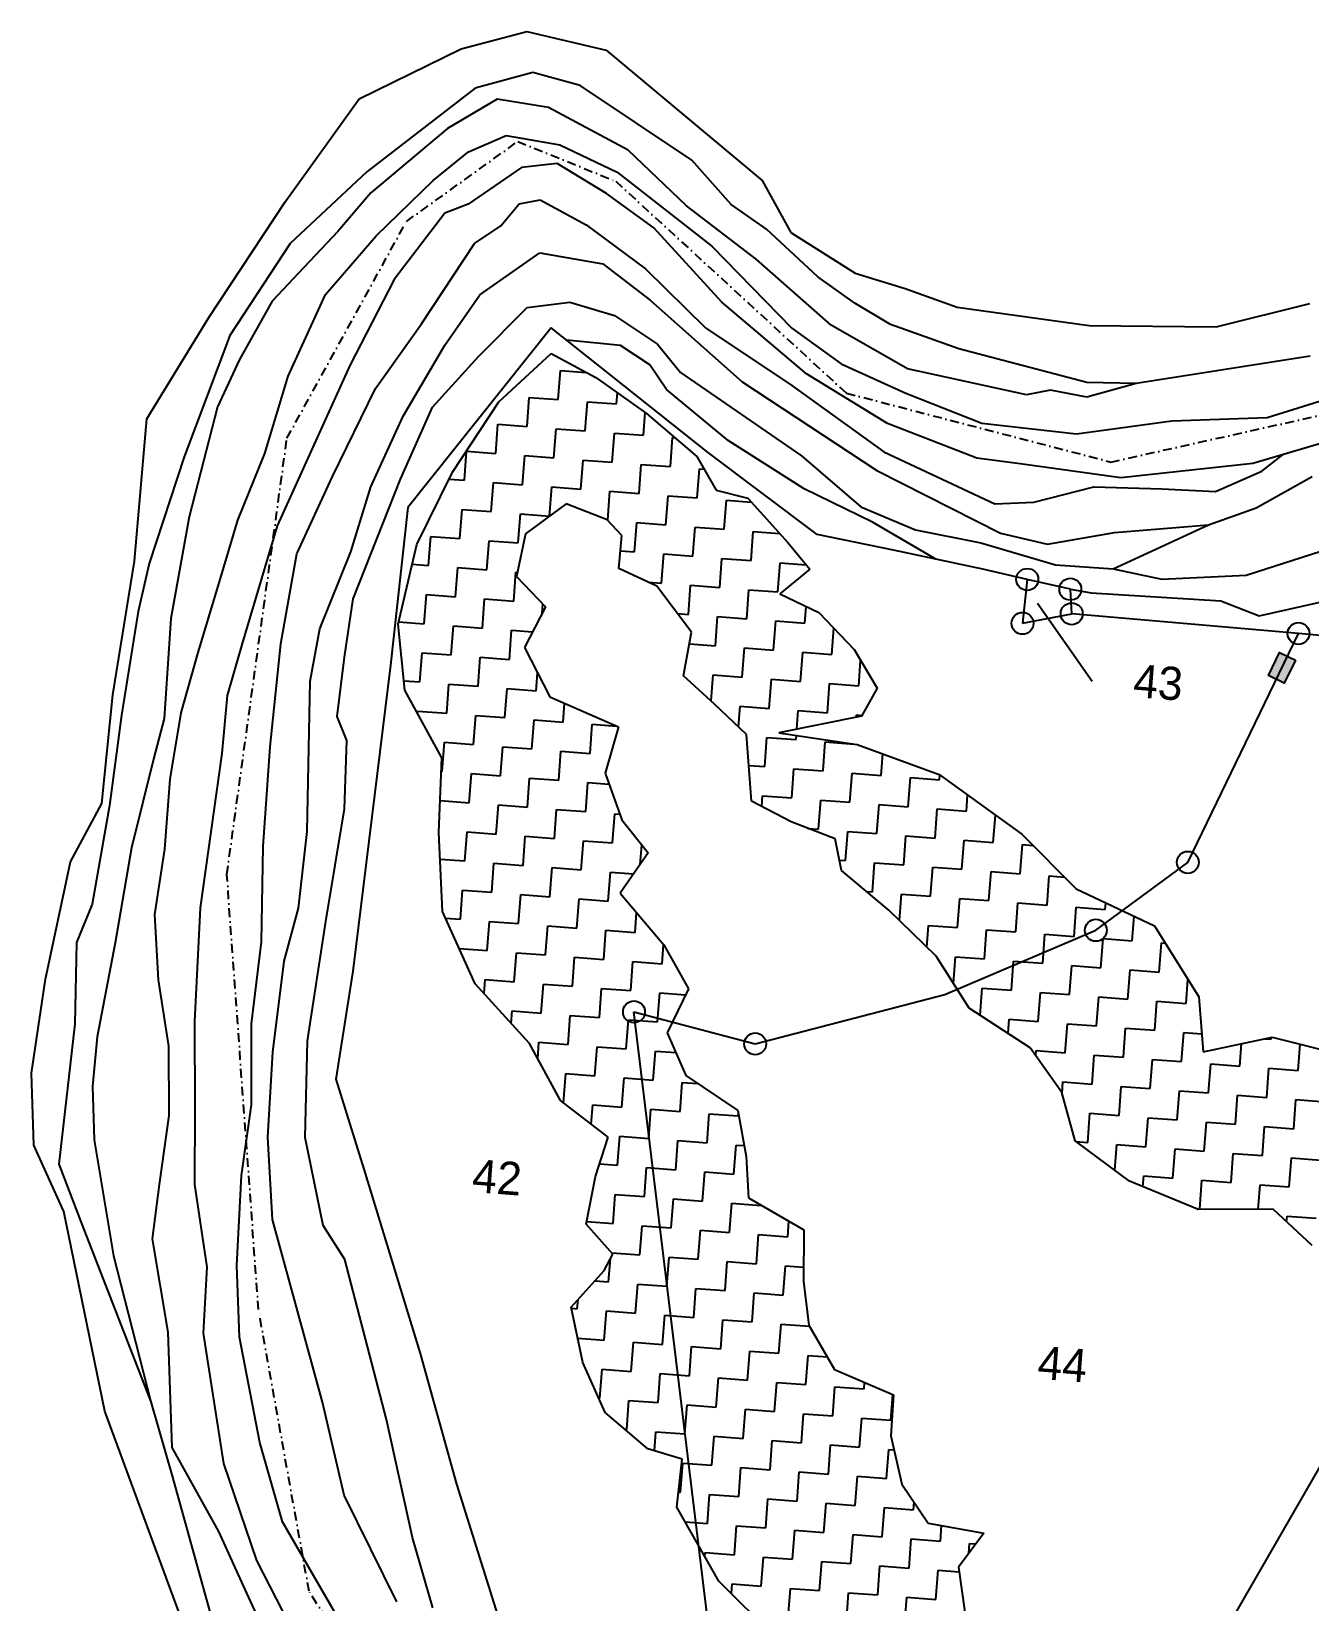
# Model space of a CAD drawing. Header units: metres. Extents: x 305256 to 309406, y 1922831 to 1926292.
# Drawn here: x 305256 to 305977, y 1924915 to 1925802 of the extents above; entities that cross this region are included whole.
import ezdxf

# ---------------------------------------------------------------- set-up
doc = ezdxf.new("R2010")
doc.units = ezdxf.units.M
doc.linetypes.add('DASHDOT', pattern=[1, 0.5, -0.25, 0, -0.25])
for name, color, linetype in [('LINE_WATER', 4, 'Continuous'), ('POLY_HATCH', 12, 'Continuous'), ('POLY_PARCEL', 6, 'Continuous'), ('POLY_WATER', 4, 'Continuous'), ('TEXT_PARCEL', 7, 'Continuous'), ('V_BOUND_STREAM_LINE', 7, 'DASHDOT')]:
    doc.layers.add(name, color=color, linetype=linetype)
doc.styles.add('TEXT_MAP', font='')
doc.styles.get('TEXT_MAP').set_extended_font_data('Kruti Dev 050')
doc.dimstyles.get("Standard").update_dxf_attribs({"dimtxt": 0.18, "dimasz": 0.18, "dimexe": 0.18, "dimexo": 0.0625, "dimgap": 0.09, "dimtad": 0, "dimtih": 1, "dimtoh": 1, "dimdec": 4, "dimzin": 0, "dimdsep": 46, "dimtxsty": 'Standard', "dimcen": 0.09, "dimadec": 0, "dimazin": 0, "dimtfac": 1, "dimtdec": 4, "dimtofl": 0, "dimtmove": 0, "dimatfit": 3, "dimfxl": 1, "dimtolj": 1, "dimtzin": 0, "dimarcsym": 0})

msp = doc.modelspace()

# ---------------------------------------------------------------- hatches: boundary and pattern name
msp.add_hatch(color=256).paths.add_polyline_path([(305953.91, 1925438.3), (305962.91, 1925433.94), (305969.2, 1925446.95), (305960.2, 1925451.31)])

# ---------------------------------------------------------------- linework, layer by layer
msp.add_lwpolyline([(305969.2, 1925446.95), (305962.91, 1925433.94), (305953.91, 1925438.3), (305960.2, 1925451.31)], close=True)
for centre in [(305817.79, 1925492.56), (305842.1, 1925487.01), (305815.13, 1925467.79), (305842.87, 1925473.17), (305970.94, 1925462.03), (305908.46, 1925332.81), (305856.5, 1925294.48), (305595.74, 1925248.4), (305664.2, 1925230.33)]:
    msp.add_circle(centre, 6.19)
at = {"layer": 'LINE_WATER'}
for p, q in [((305538.55, 1925778.75), (305506.02, 1925769.95)), ((305565.28, 1925771.34), (305538.55, 1925778.75)), ((305506.02, 1925769.95), (305444.92, 1925722.67)), ((305628.46, 1925729.34), (305565.28, 1925771.34)), ((305518.46, 1925763.68), (305490.51, 1925747.08)), ((305547.53, 1925759.1), (305518.46, 1925763.68)), ((305592.38, 1925734.94), (305547.53, 1925759.1)), ((305490.51, 1925747.08), (305447.11, 1925710.89)), ((305502.25, 1925733.99), (305523.6, 1925743.19)), ((305523.6, 1925743.19), (305553.96, 1925737.86)), ((305482.4, 1925717.75), (305502.25, 1925733.99)), ((305553.96, 1925737.86), (305586.17, 1925722.58)), ((305625.32, 1925703.52), (305592.38, 1925734.94)), ((305444.92, 1925722.67), (305401.65, 1925682.2)), ((305532.25, 1925725.08), (305502.19, 1925704.43)), ((305552.4, 1925727.31), (305532.25, 1925725.08)), ((305580.2, 1925710.38), (305552.4, 1925727.31)), ((305586.17, 1925722.58), (305639.61, 1925680.75)), ((305650.58, 1925704.32), (305628.46, 1925729.34)), ((305450.14, 1925686.58), (305482.4, 1925717.75)), ((305447.11, 1925710.89), (305428.53, 1925689.04)), ((305502.19, 1925704.43), (305488.95, 1925699.31)), ((305520.65, 1925692.26), (305530.93, 1925704.64)), ((305530.93, 1925704.64), (305542.83, 1925706.85)), ((305542.83, 1925706.85), (305568.82, 1925692.68)), ((305607.03, 1925691.16), (305580.2, 1925710.38)), ((305670.6, 1925690.24), (305650.58, 1925704.32)), ((305488.95, 1925699.31), (305460.4, 1925661.95)), ((305664.72, 1925673.43), (305625.32, 1925703.52)), ((305428.53, 1925689.04), (305406.42, 1925665.42)), ((305421.49, 1925653.41), (305450.14, 1925686.58)), ((305505.75, 1925682.15), (305520.65, 1925692.26)), ((305568.82, 1925692.68), (305602.16, 1925667.91)), ((305645.39, 1925649.13), (305607.03, 1925691.16)), ((305699.46, 1925663.41), (305670.6, 1925690.24)), ((305401.65, 1925682.2), (305367.65, 1925630.26)), ((305475.73, 1925636.81), (305505.75, 1925682.15)), ((305639.61, 1925680.75), (305684.91, 1925634.33)), ((305508.62, 1925653.26), (305542.67, 1925676.88)), ((305542.67, 1925676.88), (305578.13, 1925670.69)), ((305578.13, 1925670.69), (305604.81, 1925650.15)), ((305706.99, 1925636.09), (305664.72, 1925673.43)), ((305406.42, 1925665.42), (305391.48, 1925649.65)), ((305460.4, 1925661.95), (305435.35, 1925613.26)), ((305602.16, 1925667.91), (305636.27, 1925634.47)), ((305720.4, 1925648.6), (305699.46, 1925663.41)), ((305400.52, 1925607.25), (305421.49, 1925653.41)), ((305488.93, 1925624.87), (305508.62, 1925653.26)), ((305391.48, 1925649.65), (305372.97, 1925616.68)), ((305508.03, 1925618.4), (305535.5, 1925646)), ((305535.5, 1925646), (305559.52, 1925649.07)), ((305559.52, 1925649.07), (305584.67, 1925641.48)), ((305604.81, 1925650.15), (305656.81, 1925604.15)), ((305693.17, 1925608.56), (305645.39, 1925649.13)), ((305740.56, 1925636.47), (305720.4, 1925648.6)), ((305449.73, 1925600.27), (305475.73, 1925636.81)), ((305584.67, 1925641.48), (305609.07, 1925625.42)), ((305636.27, 1925634.47), (305683.46, 1925602.91)), ((305684.91, 1925634.33), (305712.7, 1925614.2)), ((305750.2, 1925611.37), (305706.99, 1925636.09)), ((305779.07, 1925622.78), (305740.56, 1925636.47)), ((305367.65, 1925630.26), (305341.87, 1925561.7)), ((305465.34, 1925584.76), (305488.93, 1925624.87)), ((305588.13, 1925624.62), (305557.77, 1925627.63)), ((305604.72, 1925613.7), (305588.13, 1925624.62)), ((305609.07, 1925625.42), (305621.97, 1925609.44)), ((305372.97, 1925616.68), (305360.62, 1925590.05)), ((305482.07, 1925589.79), (305508.03, 1925618.4)), ((305851.34, 1925603.76), (305779.07, 1925622.78)), ((305977.47, 1925618.53), (305879.23, 1925603.11)), ((305387.26, 1925563.69), (305400.52, 1925607.25)), ((305435.35, 1925613.26), (305394.28, 1925522.91)), ((305614.02, 1925599.7), (305604.72, 1925613.7)), ((305621.97, 1925609.44), (305690.35, 1925562.42)), ((305738.93, 1925580.6), (305693.17, 1925608.56)), ((305712.7, 1925614.2), (305749.15, 1925597.74)), ((305817.37, 1925596.73), (305750.2, 1925611.37)), ((305425.62, 1925550.66), (305449.73, 1925600.27)), ((305648.84, 1925571.03), (305614.02, 1925599.7)), ((305656.81, 1925604.15), (305732.9, 1925553.99)), ((305683.46, 1925602.91), (305736.85, 1925564.66)), ((305749.15, 1925597.74), (305792.2, 1925580.77)), ((305830.9, 1925599.37), (305817.37, 1925596.73)), ((305851.47, 1925595.5), (305830.9, 1925599.37)), ((305879.23, 1925603.11), (305851.34, 1925603.76)), ((305879.23, 1925603.11), (305851.47, 1925595.5)), ((305953.18, 1925584.02), (305998.89, 1925598.3)), ((305360.62, 1925590.05), (305344.56, 1925527.97)), ((305463.96, 1925549.09), (305482.07, 1925589.79)), ((305447.11, 1925544.92), (305465.34, 1925584.76)), ((305789.27, 1925560.98), (305738.93, 1925580.6)), ((305792.2, 1925580.77), (305845.62, 1925574.85)), ((305845.62, 1925574.85), (305899.46, 1925582.17)), ((305899.46, 1925582.17), (305953.18, 1925584.02)), ((305691.74, 1925543.79), (305648.84, 1925571.03)), ((305372.13, 1925526.03), (305387.26, 1925563.69)), ((305690.35, 1925562.42), (305723.91, 1925533.51)), ((305736.85, 1925564.66), (305799.53, 1925535.27)), ((305985.4, 1925569.84), (305945.14, 1925558.07)), ((305950.15, 1925553.77), (305962.31, 1925563.09)), ((305341.87, 1925561.7), (305321.95, 1925501.51)), ((305732.9, 1925553.99), (305802.75, 1925518.66)), ((305813.76, 1925557.74), (305789.27, 1925560.98)), ((305870.53, 1925549.89), (305813.76, 1925557.74)), ((305945.14, 1925558.07), (305870.53, 1925549.89)), ((305924.12, 1925542.11), (305950.15, 1925553.77)), ((305405.31, 1925506.99), (305425.62, 1925550.66)), ((305435.81, 1925508.22), (305447.11, 1925544.92)), ((305437.22, 1925481.54), (305463.96, 1925549.09)), ((305821.4, 1925536.25), (305855.35, 1925544.92)), ((305855.35, 1925544.92), (305893.82, 1925543.68)), ((305947.05, 1925532.94), (305978.64, 1925550.74)), ((305730.49, 1925524.83), (305691.74, 1925543.79)), ((305799.53, 1925535.27), (305821.4, 1925536.25)), ((305893.82, 1925543.68), (305924.12, 1925542.11)), ((305344.56, 1925527.97), (305334.3, 1925470.44)), ((305723.91, 1925533.51), (305754.69, 1925520.6)), ((305920.09, 1925523.46), (305947.05, 1925532.94)), ((305361.51, 1925490.63), (305372.13, 1925526.03)), ((305394.28, 1925522.91), (305374.61, 1925456.43)), ((305766.25, 1925503.97), (305730.49, 1925524.83)), ((305754.69, 1925520.6), (305791.57, 1925513.15)), ((305802.75, 1925518.66), (305829.19, 1925512.48)), ((305829.19, 1925512.48), (305866.96, 1925519.14)), ((305866.28, 1925498.62), (305920.09, 1925523.46)), ((305866.96, 1925519.14), (305920.09, 1925523.46)), ((305791.57, 1925513.15), (305833.78, 1925500.74)), ((305941.38, 1925495.03), (305988.31, 1925510.11)), ((305321.95, 1925501.51), (305315.81, 1925474.39)), ((305396.43, 1925456.23), (305405.31, 1925506.99)), ((305418.31, 1925464.64), (305435.81, 1925508.22)), ((305833.78, 1925500.74), (305866.28, 1925498.62)), ((305866.28, 1925498.62), (305893.72, 1925492.62)), ((305893.72, 1925492.62), (305941.38, 1925495.03)), ((305349.72, 1925451.28), (305361.51, 1925490.63)), ((305842.1, 1925487.01), (305853.86, 1925484.97)), ((305853.86, 1925484.97), (305927.01, 1925480.56)), ((305948.78, 1925471.95), (305997.67, 1925483.12)), ((305315.81, 1925474.39), (305306.49, 1925416.01)), ((305432.23, 1925448.72), (305437.22, 1925481.54)), ((305927.01, 1925480.56), (305948.78, 1925471.95)), ((305334.3, 1925470.44), (305330.48, 1925414.01)), ((305412.9, 1925435.17), (305418.31, 1925464.64)), ((305374.61, 1925456.43), (305366.05, 1925427.04)), ((305390.36, 1925398.08), (305396.43, 1925456.23)), ((305340.07, 1925417.25), (305349.72, 1925451.28)), ((305428.22, 1925415.26), (305432.23, 1925448.72)), ((305411.15, 1925350.18), (305412.9, 1925435.17)), ((305366.05, 1925427.04), (305362.98, 1925394.28)), ((305306.49, 1925416.01), (305299.68, 1925364.94)), ((305330.48, 1925414.01), (305324.6, 1925391.88)), ((305333.91, 1925379.78), (305340.07, 1925417.25)), ((305433.67, 1925401.54), (305428.22, 1925415.26)), ((305362.98, 1925394.28), (305350.84, 1925307.07)), ((305386.33, 1925341.69), (305390.36, 1925398.08)), ((305432.34, 1925362.99), (305433.67, 1925401.54)), ((305324.6, 1925391.88), (305312.13, 1925341.1)), ((305330.78, 1925340.35), (305333.91, 1925379.78)), ((305299.68, 1925364.94), (305289.9, 1925309.21)), ((305421.84, 1925299.44), (305432.34, 1925362.99)), ((305406.37, 1925306.98), (305411.15, 1925350.18)), ((305312.13, 1925341.1), (305302.83, 1925287.35)), ((305325.24, 1925303.41), (305330.78, 1925340.35)), ((305385.37, 1925287.93), (305386.33, 1925341.69)), ((305289.9, 1925309.21), (305280.91, 1925287.53)), ((305350.84, 1925307.07), (305347.56, 1925242.9)), ((305398.26, 1925277.05), (305406.37, 1925306.98)), ((305327.21, 1925266.48), (305325.24, 1925303.41)), ((305411.5, 1925232), (305421.84, 1925299.44)), ((305280.91, 1925287.53), (305280.04, 1925241.56)), ((305302.83, 1925287.35), (305292.69, 1925234.35)), ((305379.72, 1925241.71), (305385.37, 1925287.93)), ((305391.86, 1925225.63), (305398.26, 1925277.05)), ((305333.18, 1925228.96), (305327.21, 1925266.48)), ((305347.56, 1925242.9), (305347.81, 1925193.88)), ((305280.04, 1925241.56), (305270.95, 1925162.43)), ((305292.69, 1925234.35), (305290.01, 1925206.54)), ((305379.85, 1925196.01), (305379.72, 1925241.71)), ((305333.25, 1925189.86), (305333.18, 1925228.96)), ((305389.06, 1925177.6), (305391.86, 1925225.63)), ((305410.11, 1925177.54), (305411.5, 1925232)), ((305290.01, 1925206.54), (305291.01, 1925176.17)), ((305327.84, 1925150.9), (305333.25, 1925189.86)), ((305347.81, 1925193.88), (305347.53, 1925151.03)), ((305374.18, 1925156.01), (305379.85, 1925196.01)), ((305291.01, 1925176.17), (305301.95, 1925110.69)), ((305391.72, 1925131.16), (305389.06, 1925177.6)), ((305420.23, 1925127.88), (305410.11, 1925177.54)), ((305270.95, 1925162.43), (305284.19, 1925127.97)), ((305371.54, 1925105.26), (305374.18, 1925156.01)), ((305323.93, 1925120.18), (305327.84, 1925150.9)), ((305347.53, 1925151.03), (305354.67, 1925104.25)), ((305284.19, 1925127.97), (305322.89, 1925028.25)), ((305419.85, 1925028.05), (305391.72, 1925131.16)), ((305432.55, 1925108.65), (305420.23, 1925127.88)), ((305332.66, 1925067.59), (305323.93, 1925120.18)), ((305301.95, 1925110.69), (305322.89, 1925028.25)), ((305354.67, 1925104.25), (305352.45, 1925067.07)), ((305373.02, 1925064.72), (305371.54, 1925105.26)), ((305455.98, 1925018.2), (305432.55, 1925108.65)), ((305334.95, 1925002.51), (305332.66, 1925067.59)), ((305352.45, 1925067.07), (305363.9, 1924993.49)), ((305384.57, 1925005.24), (305373.02, 1925064.72)), ((305322.89, 1925028.25), (305335.19, 1924985.7)), ((305432.08, 1924975.55), (305419.85, 1925028.05)), ((305470.75, 1924951.59), (305455.98, 1925018.2)), ((305397.23, 1924960.5), (305384.57, 1925005.24)), ((305361.39, 1924954.93), (305334.95, 1925002.51)), ((305363.9, 1924993.49), (305382.7, 1924938.72)), ((305335.19, 1924985.7), (305360.86, 1924893)), ((305461.78, 1924915.39), (305432.08, 1924975.55)), ((305426.67, 1924909.71), (305397.23, 1924960.5)), ((305377.09, 1924920.13), (305361.39, 1924954.93)), ((305482.2, 1924911.96), (305470.75, 1924951.59)), ((305382.7, 1924938.72), (305413.73, 1924878.28)), ((305392.87, 1924886.19), (305377.09, 1924920.13))]:
    msp.add_line(p, q, dxfattribs=at)
at = {"layer": 'POLY_HATCH'}
for p, q in [((305519.52, 1925592.81), (305548.96, 1925620.21)), ((305548.96, 1925620.21), (305574.13, 1925606.51)), ((305574.13, 1925606.51), (305602.83, 1925586.21)), ((305493.19, 1925553.09), (305519.52, 1925592.81)), ((305602.83, 1925586.21), (305631.23, 1925561.91)), ((305631.23, 1925561.91), (305642.18, 1925542.96)), ((305473.11, 1925512.33), (305493.19, 1925553.09)), ((305642.18, 1925542.96), (305659.99, 1925538.45)), ((305659.99, 1925538.45), (305682.57, 1925513.44)), ((305557.37, 1925535.25), (305534.48, 1925518.29)), ((305580.59, 1925526.3), (305557.37, 1925535.25)), ((305534.48, 1925518.29), (305529.49, 1925494.22)), ((305588.84, 1925517.34), (305580.59, 1925526.3)), ((305462.51, 1925467.39), (305473.11, 1925512.33)), ((305587.15, 1925498.77), (305588.84, 1925517.34)), ((305682.57, 1925513.44), (305694.97, 1925498.41)), ((305529.49, 1925494.22), (305545.77, 1925477.16)), ((305608.57, 1925488.81), (305587.15, 1925498.77)), ((305694.97, 1925498.41), (305678.07, 1925484.44)), ((305628.21, 1925462.87), (305608.57, 1925488.81)), ((305678.07, 1925484.44), (305700.02, 1925473.86)), ((305545.77, 1925477.16), (305533.95, 1925454.18)), ((305700.02, 1925473.86), (305720.05, 1925453.07)), ((305466.3, 1925430), (305462.51, 1925467.39)), ((305623.75, 1925438.18), (305628.21, 1925462.87)), ((305533.95, 1925454.18), (305548.26, 1925426.35)), ((305720.05, 1925453.07), (305733.07, 1925431.09)), ((305641.26, 1925422.18), (305623.75, 1925438.18)), ((305487.32, 1925391.88), (305466.3, 1925430)), ((305733.07, 1925431.09), (305724.11, 1925415.37)), ((305548.26, 1925426.35), (305587, 1925409.32)), ((305659.25, 1925405), (305641.26, 1925422.18)), ((305724.11, 1925415.37), (305677.6, 1925405.95)), ((305587, 1925409.32), (305579.55, 1925383.13)), ((305662.02, 1925367.43), (305659.25, 1925405)), ((305677.6, 1925405.95), (305721.75, 1925399.44)), ((305721.75, 1925399.44), (305767.98, 1925382.42)), ((305485.57, 1925349.73), (305487.32, 1925391.88)), ((305579.55, 1925383.13), (305588.79, 1925356.83)), ((305767.98, 1925382.42), (305814.68, 1925348.68)), ((305684.45, 1925355.67), (305662.02, 1925367.43)), ((305487.65, 1925304.98), (305485.57, 1925349.73)), ((305588.79, 1925356.83), (305603.79, 1925338.15)), ((305709.35, 1925346.02), (305684.45, 1925355.67)), ((305712.9, 1925328.2), (305709.35, 1925346.02)), ((305814.68, 1925348.68), (305845.46, 1925317.88)), ((305603.79, 1925338.15), (305587.96, 1925315.47)), ((305739.71, 1925305.75), (305712.9, 1925328.2)), ((305587.96, 1925315.47), (305612.53, 1925286.29)), ((305845.46, 1925317.88), (305889.67, 1925296.98)), ((305506.16, 1925264.17), (305487.65, 1925304.98)), ((305766.27, 1925279.86), (305739.71, 1925305.75)), ((305889.67, 1925296.98), (305914.57, 1925256.84)), ((305612.53, 1925286.29), (305626.49, 1925261.35)), ((305785.07, 1925250.54), (305766.27, 1925279.86)), ((305536.73, 1925230.5), (305506.16, 1925264.17)), ((305626.49, 1925261.35), (305614.54, 1925236.66)), ((305914.57, 1925256.84), (305917.12, 1925225.87)), ((305819.37, 1925228.09), (305785.07, 1925250.54)), ((305614.54, 1925236.66), (305625.1, 1925212.56)), ((305917.12, 1925225.87), (305956.05, 1925234.14)), ((305956.05, 1925234.14), (306000.43, 1925223.01)), ((305554.18, 1925198.4), (305536.73, 1925230.5)), ((305837.33, 1925202.86), (305819.37, 1925228.09)), ((305625.1, 1925212.56), (305654.42, 1925192.79)), ((305844.77, 1925175.54), (305837.33, 1925202.86)), ((305581.12, 1925177.67), (305554.18, 1925198.4)), ((305654.42, 1925192.79), (305659.08, 1925166.84)), ((305573.97, 1925155.48), (305581.12, 1925177.67)), ((305875.59, 1925152.78), (305844.77, 1925175.54)), ((305659.08, 1925166.84), (305660.47, 1925143.43)), ((305568.76, 1925128.55), (305573.97, 1925155.48)), ((305913.85, 1925136.94), (305875.59, 1925152.78)), ((305660.47, 1925143.43), (305691.64, 1925125.25)), ((305956.75, 1925136.86), (305913.85, 1925136.94)), ((305978.54, 1925116.51), (305956.75, 1925136.86)), ((305583.89, 1925111.58), (305568.76, 1925128.55)), ((305691.64, 1925125.25), (305691.46, 1925096.21)), ((305578.88, 1925102.47), (305583.89, 1925111.58)), ((305560.32, 1925081.73), (305578.88, 1925102.47)), ((305691.46, 1925096.21), (305694.49, 1925071.53)), ((305566.88, 1925050.45), (305560.32, 1925081.73)), ((305694.49, 1925071.53), (305709.01, 1925046.56)), ((305579.43, 1925022.18), (305566.88, 1925050.45)), ((305709.01, 1925046.56), (305742.2, 1925032.25)), ((305742.2, 1925032.25), (305740.73, 1925009.06)), ((305603.5, 1925001.65), (305579.43, 1925022.18)), ((305740.73, 1925009.06), (305747.02, 1924981.84)), ((305622.94, 1924995.87), (305603.5, 1925001.65)), ((305620.02, 1924968.76), (305622.94, 1924995.87)), ((305747.02, 1924981.84), (305761.76, 1924959.72)), ((305643.64, 1924926.99), (305620.02, 1924968.76)), ((305761.76, 1924959.72), (305793.31, 1924954.17)), ((305793.31, 1924954.17), (305778.89, 1924934.84)), ((305778.89, 1924934.84), (305782.45, 1924909.54)), ((305679.81, 1924891.17), (305643.64, 1924926.99))]:
    msp.add_line(p, q, dxfattribs=at)
at = {"layer": 'POLY_HATCH', "linetype": 'Continuous'}
for p, q in [((305553.02, 1925594.1), (305554.26, 1925610.54)), ((305554.26, 1925610.54), (305568.74, 1925609.44)), ((305585.89, 1925591.61), (305586.37, 1925597.86)), ((305535.34, 1925578.91), (305536.58, 1925595.35)), ((305536.58, 1925595.35), (305553.02, 1925594.1)), ((305568.21, 1925576.42), (305569.46, 1925592.86)), ((305569.46, 1925592.86), (305585.89, 1925591.61)), ((305517.66, 1925563.72), (305518.9, 1925580.15)), ((305518.9, 1925580.15), (305535.34, 1925578.91)), ((305601.09, 1925573.93), (305602.06, 1925586.76)), ((305550.53, 1925561.23), (305551.78, 1925577.67)), ((305551.78, 1925577.67), (305568.21, 1925576.42)), ((305583.41, 1925558.74), (305584.65, 1925575.18)), ((305584.65, 1925575.18), (305601.09, 1925573.93)), ((305616.28, 1925556.25), (305617.52, 1925572.69)), ((305617.52, 1925572.69), (305618.75, 1925572.59)), ((305499.98, 1925548.52), (305501.22, 1925564.96)), ((305501.22, 1925564.96), (305517.66, 1925563.72)), ((305532.85, 1925546.04), (305534.09, 1925562.47)), ((305534.09, 1925562.47), (305550.53, 1925561.23)), ((305565.72, 1925543.55), (305566.97, 1925559.98)), ((305566.97, 1925559.98), (305583.41, 1925558.74)), ((305598.6, 1925541.06), (305599.84, 1925557.49)), ((305599.84, 1925557.49), (305616.28, 1925556.25)), ((305631.47, 1925538.57), (305632.72, 1925555.01)), ((305632.72, 1925555.01), (305635.34, 1925554.81)), ((305491.26, 1925549.18), (305499.98, 1925548.52)), ((305515.17, 1925530.84), (305516.41, 1925547.28)), ((305516.41, 1925547.28), (305532.85, 1925546.04)), ((305548.04, 1925528.35), (305549.29, 1925544.79)), ((305549.29, 1925544.79), (305565.72, 1925543.55)), ((305580.92, 1925525.95), (305582.16, 1925542.3)), ((305582.16, 1925542.3), (305598.6, 1925541.06)), ((305613.79, 1925523.38), (305615.04, 1925539.81)), ((305615.04, 1925539.81), (305631.47, 1925538.57)), ((305646.67, 1925520.89), (305647.91, 1925537.32)), ((305647.91, 1925537.32), (305661.96, 1925536.26)), ((305497.49, 1925515.65), (305498.73, 1925532.09)), ((305498.73, 1925532.09), (305515.17, 1925530.84)), ((305530.36, 1925513.16), (305531.61, 1925529.6)), ((305531.61, 1925529.6), (305548.04, 1925528.35)), ((305596.11, 1925508.18), (305597.35, 1925524.62)), ((305597.35, 1925524.62), (305613.79, 1925523.38)), ((305628.98, 1925505.69), (305630.23, 1925522.13)), ((305630.23, 1925522.13), (305646.67, 1925520.89)), ((305661.86, 1925503.21), (305663.1, 1925519.64)), ((305663.1, 1925519.64), (305677.99, 1925518.52)), ((305479.8, 1925500.46), (305481.05, 1925516.89)), ((305481.05, 1925516.89), (305497.49, 1925515.65)), ((305512.68, 1925497.97), (305513.92, 1925514.41)), ((305513.92, 1925514.41), (305530.36, 1925513.16)), ((305588.06, 1925508.79), (305596.11, 1925508.18)), ((305470.48, 1925501.16), (305479.8, 1925500.46)), ((305611.3, 1925490.5), (305612.55, 1925506.94)), ((305612.55, 1925506.94), (305628.98, 1925505.69)), ((305644.18, 1925488.01), (305645.42, 1925504.45)), ((305645.42, 1925504.45), (305661.86, 1925503.21)), ((305677.05, 1925485.52), (305678.3, 1925501.96)), ((305678.3, 1925501.96), (305692.96, 1925500.85)), ((305495, 1925482.78), (305496.24, 1925499.21)), ((305496.24, 1925499.21), (305512.68, 1925497.97)), ((305527.87, 1925480.29), (305529.12, 1925496.72)), ((305529.12, 1925496.72), (305530, 1925496.66)), ((305603.68, 1925491.08), (305611.3, 1925490.5)), ((305477.32, 1925467.58), (305478.56, 1925484.02)), ((305478.56, 1925484.02), (305495, 1925482.78)), ((305626.5, 1925472.82), (305627.74, 1925489.26)), ((305627.74, 1925489.26), (305644.18, 1925488.01)), ((305659.37, 1925470.33), (305660.61, 1925486.77)), ((305660.61, 1925486.77), (305677.05, 1925485.52)), ((305510.19, 1925465.09), (305511.43, 1925481.53)), ((305511.43, 1925481.53), (305527.87, 1925480.29)), ((305543.89, 1925473.51), (305544.28, 1925478.72)), ((305692.24, 1925467.84), (305692.96, 1925477.27)), ((305462.81, 1925468.68), (305477.32, 1925467.58)), ((305492.51, 1925449.9), (305493.75, 1925466.34)), ((305493.75, 1925466.34), (305510.19, 1925465.09)), ((305620.32, 1925473.29), (305626.5, 1925472.82)), ((305641.69, 1925455.14), (305642.93, 1925471.58)), ((305642.93, 1925471.58), (305659.37, 1925470.33)), ((305674.56, 1925452.65), (305675.81, 1925469.09)), ((305675.81, 1925469.09), (305692.24, 1925467.84)), ((305707.44, 1925450.16), (305708.56, 1925465)), ((305525.38, 1925447.41), (305526.63, 1925463.85)), ((305526.63, 1925463.85), (305538.46, 1925462.95)), ((305627.01, 1925456.25), (305641.69, 1925455.14)), ((305474.83, 1925434.71), (305476.07, 1925451.15)), ((305476.07, 1925451.15), (305492.51, 1925449.9)), ((305507.7, 1925432.22), (305508.95, 1925448.66)), ((305508.95, 1925448.66), (305525.38, 1925447.41)), ((305656.88, 1925437.46), (305658.13, 1925453.89)), ((305658.13, 1925453.89), (305674.56, 1925452.65)), ((305689.76, 1925434.97), (305691, 1925451.4)), ((305691, 1925451.4), (305707.44, 1925450.16)), ((305722.63, 1925432.48), (305723.72, 1925446.88)), ((305540.58, 1925429.73), (305541.34, 1925439.81)), ((305639.33, 1925423.95), (305640.44, 1925438.7)), ((305640.44, 1925438.7), (305656.88, 1925437.46)), ((305465.75, 1925435.4), (305474.83, 1925434.71)), ((305490.02, 1925417.03), (305491.26, 1925433.46)), ((305491.26, 1925433.46), (305507.7, 1925432.22)), ((305522.89, 1925414.54), (305524.14, 1925430.97)), ((305524.14, 1925430.97), (305540.58, 1925429.73)), ((305672.07, 1925419.77), (305673.32, 1925436.21)), ((305673.32, 1925436.21), (305689.76, 1925434.97)), ((305704.95, 1925417.29), (305706.19, 1925433.72)), ((305706.19, 1925433.72), (305722.63, 1925432.48)), ((305555.77, 1925412.05), (305556.57, 1925422.69)), ((305654.75, 1925409.3), (305655.64, 1925421.02)), ((305655.64, 1925421.02), (305672.07, 1925419.77)), ((305473.48, 1925416.97), (305473.58, 1925418.27)), ((305473.58, 1925418.27), (305490.02, 1925417.03)), ((305505.21, 1925399.34), (305506.46, 1925415.78)), ((305506.46, 1925415.78), (305522.89, 1925414.54)), ((305538.09, 1925396.86), (305539.33, 1925413.29)), ((305539.33, 1925413.29), (305555.77, 1925412.05)), ((305687.71, 1925408), (305688.51, 1925418.53)), ((305688.51, 1925418.53), (305704.95, 1925417.29)), ((305721.29, 1925414.8), (305721.39, 1925416.04)), ((305721.39, 1925416.04), (305724.36, 1925415.82)), ((305570.96, 1925394.37), (305572.21, 1925410.8)), ((305572.21, 1925410.8), (305586, 1925409.76)), ((305669.58, 1925386.9), (305670.83, 1925403.34)), ((305670.83, 1925403.34), (305687.27, 1925402.09)), ((305687.27, 1925402.09), (305687.45, 1925404.5)), ((305487.53, 1925384.15), (305488.78, 1925400.59)), ((305488.78, 1925400.59), (305505.21, 1925399.34)), ((305520.41, 1925381.66), (305521.65, 1925398.1)), ((305521.65, 1925398.1), (305538.09, 1925396.86)), ((305553.28, 1925379.17), (305554.52, 1925395.61)), ((305554.52, 1925395.61), (305570.96, 1925394.37)), ((305702.46, 1925384.41), (305703.7, 1925400.85)), ((305703.7, 1925400.85), (305720.14, 1925399.6)), ((305720.14, 1925399.6), (305720.15, 1925399.68)), ((305735.33, 1925381.92), (305736.26, 1925394.1)), ((305660.53, 1925387.59), (305669.58, 1925386.9)), ((305684.78, 1925369.22), (305686.02, 1925385.66)), ((305686.02, 1925385.66), (305702.46, 1925384.41)), ((305487, 1925384.19), (305487.53, 1925384.15)), ((305502.72, 1925366.47), (305503.97, 1925382.91)), ((305503.97, 1925382.91), (305520.41, 1925381.66)), ((305535.6, 1925363.98), (305536.84, 1925380.42)), ((305536.84, 1925380.42), (305553.28, 1925379.17)), ((305568.47, 1925361.49), (305569.72, 1925377.93)), ((305569.72, 1925377.93), (305581.69, 1925377.02)), ((305717.65, 1925366.73), (305718.9, 1925383.17)), ((305718.9, 1925383.17), (305735.33, 1925381.92)), ((305750.53, 1925364.24), (305751.77, 1925380.68)), ((305751.77, 1925380.68), (305768.21, 1925379.43)), ((305768.21, 1925379.43), (305768.41, 1925382.11)), ((305486.31, 1925367.71), (305502.72, 1925366.47)), ((305667.88, 1925364.36), (305668.34, 1925370.46)), ((305668.34, 1925370.46), (305684.78, 1925369.22)), ((305699.97, 1925351.54), (305701.21, 1925367.97)), ((305701.21, 1925367.97), (305717.65, 1925366.73)), ((305783.4, 1925361.75), (305784.09, 1925370.79)), ((305517.92, 1925348.79), (305519.16, 1925365.23)), ((305519.16, 1925365.23), (305535.6, 1925363.98)), ((305550.79, 1925346.3), (305552.04, 1925362.74)), ((305552.04, 1925362.74), (305568.47, 1925361.49)), ((305583.67, 1925343.81), (305584.91, 1925360.25)), ((305584.91, 1925360.25), (305587.66, 1925360.04)), ((305732.84, 1925349.05), (305734.09, 1925365.49)), ((305734.09, 1925365.49), (305750.53, 1925364.24)), ((305765.72, 1925346.56), (305766.96, 1925363)), ((305766.96, 1925363), (305783.4, 1925361.75)), ((305798.59, 1925344.07), (305799.76, 1925359.46)), ((305500.23, 1925333.6), (305501.48, 1925350.03)), ((305501.48, 1925350.03), (305517.92, 1925348.79)), ((305693.93, 1925351.99), (305699.97, 1925351.54)), ((305715.16, 1925333.86), (305716.41, 1925350.29)), ((305716.41, 1925350.29), (305732.84, 1925349.05)), ((305533.11, 1925331.11), (305534.35, 1925347.54)), ((305534.35, 1925347.54), (305550.79, 1925346.3)), ((305565.98, 1925328.62), (305567.23, 1925345.06)), ((305567.23, 1925345.06), (305583.67, 1925343.81)), ((305599.28, 1925331.69), (305600.1, 1925342.57)), ((305600.1, 1925342.57), (305600.25, 1925342.56)), ((305748.04, 1925331.37), (305749.28, 1925347.8)), ((305749.28, 1925347.8), (305765.72, 1925346.56)), ((305780.91, 1925328.88), (305782.16, 1925345.31)), ((305782.16, 1925345.31), (305798.59, 1925344.07)), ((305813.79, 1925326.39), (305815.03, 1925342.83)), ((305815.03, 1925342.83), (305820.98, 1925342.38)), ((305486.27, 1925334.65), (305500.23, 1925333.6)), ((305515.43, 1925315.91), (305516.67, 1925332.35)), ((305516.67, 1925332.35), (305533.11, 1925331.11)), ((305711.72, 1925334.12), (305715.16, 1925333.86)), ((305730.36, 1925316.17), (305731.6, 1925332.61)), ((305731.6, 1925332.61), (305748.04, 1925331.37)), ((305548.3, 1925313.43), (305549.55, 1925329.86)), ((305549.55, 1925329.86), (305565.98, 1925328.62)), ((305581.18, 1925310.94), (305582.42, 1925327.37)), ((305582.42, 1925327.37), (305595.57, 1925326.38)), ((305763.23, 1925313.68), (305764.47, 1925330.12)), ((305764.47, 1925330.12), (305780.91, 1925328.88)), ((305796.1, 1925311.2), (305797.35, 1925327.63)), ((305797.35, 1925327.63), (305813.79, 1925326.39)), ((305828.98, 1925308.71), (305830.22, 1925325.14)), ((305830.22, 1925325.14), (305838.85, 1925324.49)), ((305497.75, 1925300.72), (305498.99, 1925317.16)), ((305498.99, 1925317.16), (305515.43, 1925315.91)), ((305530.62, 1925298.23), (305531.86, 1925314.67)), ((305531.86, 1925314.67), (305548.3, 1925313.43)), ((305726.96, 1925316.43), (305730.36, 1925316.17)), ((305745.66, 1925299.95), (305746.79, 1925314.93)), ((305746.79, 1925314.93), (305763.23, 1925313.68)), ((305563.49, 1925295.74), (305564.74, 1925312.18)), ((305564.74, 1925312.18), (305581.18, 1925310.94)), ((305778.42, 1925296), (305779.67, 1925312.44)), ((305779.67, 1925312.44), (305796.1, 1925311.2)), ((305811.3, 1925293.51), (305812.54, 1925309.95)), ((305812.54, 1925309.95), (305828.98, 1925308.71)), ((305844.17, 1925291.03), (305845.42, 1925307.46)), ((305845.42, 1925307.46), (305861.85, 1925306.22)), ((305861.85, 1925306.22), (305862.14, 1925309.99)), ((305489.29, 1925301.36), (305497.75, 1925300.72)), ((305512.94, 1925283.04), (305514.18, 1925299.48)), ((305514.18, 1925299.48), (305530.62, 1925298.23)), ((305545.81, 1925280.55), (305547.06, 1925296.99)), ((305547.06, 1925296.99), (305563.49, 1925295.74)), ((305596.37, 1925293.25), (305597.22, 1925304.48)), ((305761.05, 1925284.94), (305761.99, 1925297.25)), ((305761.99, 1925297.25), (305778.42, 1925296)), ((305877.05, 1925288.54), (305878.1, 1925302.45)), ((305578.69, 1925278.06), (305579.93, 1925294.5)), ((305579.93, 1925294.5), (305596.37, 1925293.25)), ((305793.62, 1925278.32), (305794.86, 1925294.76)), ((305794.86, 1925294.76), (305811.3, 1925293.51)), ((305826.49, 1925275.83), (305827.73, 1925292.27)), ((305827.73, 1925292.27), (305844.17, 1925291.03)), ((305859.36, 1925273.34), (305860.61, 1925289.78)), ((305860.61, 1925289.78), (305877.05, 1925288.54)), ((305892.24, 1925270.85), (305893.48, 1925287.29)), ((305893.48, 1925287.29), (305895.79, 1925287.12)), ((305497.06, 1925284.24), (305512.94, 1925283.04)), ((305528.13, 1925265.36), (305529.38, 1925281.8)), ((305529.38, 1925281.8), (305545.81, 1925280.55)), ((305561.01, 1925262.87), (305562.25, 1925279.31)), ((305562.25, 1925279.31), (305578.69, 1925278.06)), ((305611.56, 1925275.57), (305612.39, 1925286.46)), ((305776.05, 1925264.61), (305777.18, 1925279.57)), ((305777.18, 1925279.57), (305793.62, 1925278.32)), ((305593.88, 1925260.38), (305595.12, 1925276.82)), ((305595.12, 1925276.82), (305611.56, 1925275.57)), ((305808.81, 1925260.64), (305810.05, 1925277.08)), ((305810.05, 1925277.08), (305826.49, 1925275.83)), ((305841.68, 1925258.15), (305842.93, 1925274.59)), ((305842.93, 1925274.59), (305859.36, 1925273.34)), ((305874.56, 1925255.66), (305875.8, 1925272.1)), ((305875.8, 1925272.1), (305892.24, 1925270.85)), ((305511.1, 1925258.74), (305511.69, 1925266.6)), ((305511.69, 1925266.6), (305528.13, 1925265.36)), ((305543.32, 1925247.68), (305544.57, 1925264.11)), ((305544.57, 1925264.11), (305561.01, 1925262.87)), ((305576.2, 1925245.19), (305577.44, 1925261.62)), ((305577.44, 1925261.62), (305593.88, 1925260.38)), ((305791.21, 1925246.52), (305792.37, 1925261.88)), ((305792.37, 1925261.88), (305808.81, 1925260.64)), ((305907.43, 1925253.17), (305908.46, 1925266.7)), ((305609.07, 1925242.7), (305610.32, 1925259.14)), ((305610.32, 1925259.14), (305624.88, 1925258.03)), ((305824, 1925242.96), (305825.25, 1925259.4)), ((305825.25, 1925259.4), (305841.68, 1925258.15)), ((305856.88, 1925240.47), (305858.12, 1925256.91)), ((305858.12, 1925256.91), (305874.56, 1925255.66)), ((305889.75, 1925237.98), (305890.99, 1925254.42)), ((305890.99, 1925254.42), (305907.43, 1925253.17)), ((305526.36, 1925241.93), (305526.89, 1925248.92)), ((305526.89, 1925248.92), (305543.32, 1925247.68)), ((305558.52, 1925229.99), (305559.76, 1925246.43)), ((305559.76, 1925246.43), (305576.2, 1925245.19)), ((305591.39, 1925227.51), (305592.64, 1925243.94)), ((305592.64, 1925243.94), (305609.07, 1925242.7)), ((305806.96, 1925236.21), (305807.56, 1925244.2)), ((305807.56, 1925244.2), (305824, 1925242.96)), ((305839.19, 1925225.28), (305840.44, 1925241.71)), ((305840.44, 1925241.71), (305856.88, 1925240.47)), ((305872.07, 1925222.79), (305873.31, 1925239.22)), ((305873.31, 1925239.22), (305889.75, 1925237.98)), ((305904.94, 1925220.3), (305906.19, 1925236.74)), ((305906.19, 1925236.74), (305916.29, 1925235.97)), ((305955.5, 1925233), (305955.58, 1925234.04)), ((305541.38, 1925221.96), (305542.08, 1925231.24)), ((305542.08, 1925231.24), (305558.52, 1925229.99)), ((305573.71, 1925212.31), (305574.95, 1925228.75)), ((305574.95, 1925228.75), (305591.39, 1925227.51)), ((305606.58, 1925209.82), (305607.83, 1925226.26)), ((305607.83, 1925226.26), (305619.48, 1925225.38)), ((305822.54, 1925223.64), (305822.76, 1925226.52)), ((305822.76, 1925226.52), (305839.19, 1925225.28)), ((305937.82, 1925217.81), (305938.78, 1925230.47)), ((305951.97, 1925233.27), (305955.5, 1925233)), ((305970.69, 1925215.32), (305971.82, 1925230.19)), ((305854.39, 1925207.59), (305855.63, 1925224.03)), ((305855.63, 1925224.03), (305872.07, 1925222.79)), ((305887.26, 1925205.11), (305888.51, 1925221.54)), ((305888.51, 1925221.54), (305904.94, 1925220.3)), ((305920.14, 1925202.62), (305921.38, 1925219.05)), ((305921.38, 1925219.05), (305937.82, 1925217.81)), ((305953.01, 1925200.13), (305954.25, 1925216.57)), ((305954.25, 1925216.57), (305970.69, 1925215.32)), ((305556.03, 1925197.12), (305557.27, 1925213.56)), ((305557.27, 1925213.56), (305573.71, 1925212.31)), ((305588.9, 1925194.63), (305590.15, 1925211.07)), ((305590.15, 1925211.07), (305606.58, 1925209.82)), ((305621.78, 1925192.14), (305623.02, 1925208.58)), ((305623.02, 1925208.58), (305632.01, 1925207.9)), ((305837.46, 1925202.39), (305837.95, 1925208.84)), ((305837.95, 1925208.84), (305854.39, 1925207.59)), ((305869.58, 1925189.91), (305870.82, 1925206.35)), ((305870.82, 1925206.35), (305887.26, 1925205.11)), ((305902.45, 1925187.42), (305903.7, 1925203.86)), ((305903.7, 1925203.86), (305920.14, 1925202.62)), ((305935.33, 1925184.94), (305936.57, 1925201.37)), ((305936.57, 1925201.37), (305953.01, 1925200.13)), ((305968.2, 1925182.45), (305969.45, 1925198.88)), ((305969.45, 1925198.88), (305985.88, 1925197.64)), ((305555.82, 1925197.14), (305556.03, 1925197.12)), ((305571.64, 1925184.96), (305572.47, 1925195.88)), ((305572.47, 1925195.88), (305588.9, 1925194.63)), ((305604.1, 1925176.95), (305605.34, 1925193.39)), ((305605.34, 1925193.39), (305621.78, 1925192.14)), ((305636.97, 1925174.46), (305638.21, 1925190.9)), ((305638.21, 1925190.9), (305654.65, 1925189.65)), ((305654.65, 1925189.65), (305654.75, 1925190.94)), ((305851.9, 1925174.72), (305853.14, 1925191.16)), ((305853.14, 1925191.16), (305869.58, 1925189.91)), ((305884.77, 1925172.23), (305886.02, 1925188.67)), ((305886.02, 1925188.67), (305902.45, 1925187.42)), ((305917.65, 1925169.74), (305918.89, 1925186.18)), ((305918.89, 1925186.18), (305935.33, 1925184.94)), ((305950.52, 1925167.25), (305951.77, 1925183.69)), ((305951.77, 1925183.69), (305968.2, 1925182.45)), ((305586.41, 1925161.76), (305587.66, 1925178.19)), ((305587.66, 1925178.19), (305604.1, 1925176.95)), ((305619.29, 1925159.27), (305620.53, 1925175.71)), ((305620.53, 1925175.71), (305636.97, 1925174.46)), ((305652.16, 1925156.78), (305653.41, 1925173.22)), ((305653.41, 1925173.22), (305657.99, 1925172.87)), ((305845.19, 1925175.23), (305851.9, 1925174.72)), ((305867.24, 1925158.95), (305868.34, 1925173.48)), ((305868.34, 1925173.48), (305884.77, 1925172.23)), ((305899.97, 1925154.55), (305901.21, 1925170.99)), ((305901.21, 1925170.99), (305917.65, 1925169.74)), ((305932.84, 1925152.06), (305934.08, 1925168.5)), ((305934.08, 1925168.5), (305950.52, 1925167.25)), ((305965.71, 1925149.57), (305966.96, 1925166.01)), ((305966.96, 1925166.01), (305983.4, 1925164.76)), ((305576.24, 1925162.53), (305586.41, 1925161.76)), ((305601.61, 1925144.08), (305602.85, 1925160.51)), ((305602.85, 1925160.51), (305619.29, 1925159.27)), ((305634.48, 1925141.59), (305635.73, 1925158.02)), ((305635.73, 1925158.02), (305652.16, 1925156.78)), ((305883.07, 1925149.69), (305883.53, 1925155.79)), ((305883.53, 1925155.79), (305899.97, 1925154.55)), ((305583.92, 1925128.88), (305585.17, 1925145.32)), ((305585.17, 1925145.32), (305601.61, 1925144.08)), ((305915.16, 1925136.94), (305916.4, 1925153.31)), ((305916.4, 1925153.31), (305932.84, 1925152.06)), ((305948.22, 1925136.88), (305949.28, 1925150.82)), ((305949.28, 1925150.82), (305965.71, 1925149.57)), ((305616.8, 1925126.39), (305618.04, 1925142.83)), ((305618.04, 1925142.83), (305634.48, 1925141.59)), ((305649.67, 1925123.9), (305650.92, 1925140.34)), ((305650.92, 1925140.34), (305667.36, 1925139.1)), ((305667.36, 1925139.1), (305667.38, 1925139.41)), ((305913.78, 1925136.97), (305914.17, 1925136.94)), ((305569.04, 1925130.01), (305583.92, 1925128.88)), ((305599.12, 1925111.2), (305600.36, 1925127.64)), ((305600.36, 1925127.64), (305616.8, 1925126.39)), ((305682.55, 1925121.42), (305683.21, 1925130.17)), ((305964.22, 1925129.88), (305964.47, 1925133.13)), ((305964.47, 1925133.13), (305980.91, 1925131.89)), ((305631.99, 1925108.71), (305633.24, 1925125.15)), ((305633.24, 1925125.15), (305649.67, 1925123.9)), ((305664.87, 1925106.22), (305666.11, 1925122.66)), ((305666.11, 1925122.66), (305682.55, 1925121.42)), ((305583.16, 1925112.41), (305599.12, 1925111.2)), ((305614.31, 1925093.52), (305615.55, 1925109.96)), ((305615.55, 1925109.96), (305631.99, 1925108.71)), ((305581.44, 1925096.01), (305582.41, 1925108.89)), ((305647.18, 1925091.03), (305648.43, 1925107.47)), ((305648.43, 1925107.47), (305664.87, 1925106.22)), ((305680.06, 1925088.54), (305681.3, 1925104.98)), ((305681.3, 1925104.98), (305691.51, 1925104.21)), ((305573.63, 1925096.6), (305581.44, 1925096.01)), ((305596.63, 1925078.33), (305597.87, 1925094.76)), ((305597.87, 1925094.76), (305614.31, 1925093.52)), ((305629.5, 1925075.84), (305630.75, 1925092.27)), ((305630.75, 1925092.27), (305647.18, 1925091.03)), ((305563.75, 1925080.82), (305564.15, 1925086.01)), ((305662.38, 1925073.35), (305663.62, 1925089.79)), ((305663.62, 1925089.79), (305680.06, 1925088.54)), ((305560.46, 1925081.07), (305563.75, 1925080.82)), ((305578.95, 1925063.13), (305580.19, 1925079.57)), ((305580.19, 1925079.57), (305596.63, 1925078.33)), ((305611.82, 1925060.64), (305613.07, 1925077.08)), ((305613.07, 1925077.08), (305629.5, 1925075.84)), ((305644.7, 1925058.16), (305645.94, 1925074.59)), ((305645.94, 1925074.59), (305662.38, 1925073.35)), ((305677.57, 1925055.67), (305678.81, 1925072.1)), ((305678.81, 1925072.1), (305694.86, 1925070.89)), ((305563.98, 1925064.27), (305578.95, 1925063.13)), ((305594.14, 1925045.45), (305595.38, 1925061.89)), ((305595.38, 1925061.89), (305611.82, 1925060.64)), ((305627.01, 1925042.96), (305628.26, 1925059.4)), ((305628.26, 1925059.4), (305644.7, 1925058.16)), ((305659.89, 1925040.47), (305661.13, 1925056.91)), ((305661.13, 1925056.91), (305677.57, 1925055.67)), ((305692.76, 1925037.99), (305694.01, 1925054.42)), ((305694.01, 1925054.42), (305704.92, 1925053.6)), ((305576.46, 1925030.26), (305577.7, 1925046.7)), ((305577.7, 1925046.7), (305594.14, 1925045.45)), ((305609.33, 1925027.77), (305610.58, 1925044.21)), ((305610.58, 1925044.21), (305627.01, 1925042.96)), ((305642.21, 1925025.28), (305643.45, 1925041.72)), ((305643.45, 1925041.72), (305659.89, 1925040.47)), ((305675.08, 1925022.79), (305676.33, 1925039.23)), ((305676.33, 1925039.23), (305692.76, 1925037.99)), ((305725.64, 1925035.5), (305725.92, 1925039.27)), ((305575.82, 1925030.31), (305576.46, 1925030.26)), ((305707.96, 1925020.3), (305709.2, 1925036.74)), ((305709.2, 1925036.74), (305725.64, 1925035.5)), ((305740.83, 1925017.81), (305741.93, 1925032.37)), ((305591.65, 1925012.58), (305592.9, 1925029.01)), ((305592.9, 1925029.01), (305609.33, 1925027.77)), ((305624.53, 1925010.09), (305625.77, 1925026.53)), ((305625.77, 1925026.53), (305642.21, 1925025.28)), ((305657.4, 1925007.6), (305658.64, 1925024.04)), ((305658.64, 1925024.04), (305675.08, 1925022.79)), ((305690.27, 1925005.11), (305691.52, 1925021.55)), ((305691.52, 1925021.55), (305707.96, 1925020.3)), ((305590.59, 1925012.66), (305591.65, 1925012.58)), ((305723.15, 1925002.62), (305724.39, 1925019.06)), ((305724.39, 1925019.06), (305740.83, 1925017.81)), ((305607.27, 1925000.53), (305608.09, 1925011.33)), ((305608.09, 1925011.33), (305624.53, 1925010.09)), ((305639.72, 1924992.41), (305640.96, 1925008.84)), ((305640.96, 1925008.84), (305657.4, 1925007.6)), ((305672.59, 1924989.92), (305673.84, 1925006.36)), ((305673.84, 1925006.36), (305690.27, 1925005.11)), ((305705.47, 1924987.43), (305706.71, 1925003.87)), ((305706.71, 1925003.87), (305723.15, 1925002.62)), ((305738.34, 1924984.94), (305739.59, 1925001.38)), ((305739.59, 1925001.38), (305742.56, 1925001.15)), ((305622.04, 1924977.21), (305623.28, 1924993.65)), ((305623.28, 1924993.65), (305639.72, 1924992.41)), ((305654.91, 1924974.73), (305656.16, 1924991.16)), ((305656.16, 1924991.16), (305672.59, 1924989.92)), ((305687.79, 1924972.24), (305689.03, 1924988.67)), ((305689.03, 1924988.67), (305705.47, 1924987.43)), ((305720.66, 1924969.75), (305721.9, 1924986.18)), ((305721.9, 1924986.18), (305738.34, 1924984.94)), ((305620.94, 1924977.3), (305622.04, 1924977.21)), ((305637.23, 1924959.53), (305638.47, 1924975.97)), ((305638.47, 1924975.97), (305654.91, 1924974.73)), ((305670.1, 1924957.04), (305671.35, 1924973.48)), ((305671.35, 1924973.48), (305687.79, 1924972.24)), ((305702.98, 1924954.55), (305704.22, 1924970.99)), ((305704.22, 1924970.99), (305720.66, 1924969.75)), ((305735.85, 1924952.07), (305737.1, 1924968.5)), ((305737.1, 1924968.5), (305753.53, 1924967.26)), ((305753.53, 1924967.26), (305753.86, 1924971.58)), ((305624.71, 1924960.48), (305637.23, 1924959.53)), ((305652.42, 1924941.85), (305653.67, 1924958.29)), ((305653.67, 1924958.29), (305670.1, 1924957.04)), ((305685.3, 1924939.36), (305686.54, 1924955.8)), ((305686.54, 1924955.8), (305702.98, 1924954.55)), ((305718.17, 1924936.87), (305719.42, 1924953.31)), ((305719.42, 1924953.31), (305735.85, 1924952.07)), ((305751.05, 1924934.38), (305752.29, 1924950.82)), ((305752.29, 1924950.82), (305768.73, 1924949.58)), ((305768.73, 1924949.58), (305769.39, 1924958.38)), ((305635.81, 1924940.84), (305635.98, 1924943.1)), ((305635.98, 1924943.1), (305652.42, 1924941.85)), ((305784.74, 1924942.67), (305785.16, 1924948.33)), ((305785.16, 1924948.33), (305788.76, 1924948.06)), ((305667.61, 1924924.17), (305668.86, 1924940.61)), ((305668.86, 1924940.61), (305685.3, 1924939.36)), ((305700.49, 1924921.68), (305701.73, 1924938.12)), ((305701.73, 1924938.12), (305718.17, 1924936.87)), ((305733.36, 1924919.19), (305734.61, 1924935.63)), ((305734.61, 1924935.63), (305751.05, 1924934.38)), ((305766.24, 1924916.7), (305767.48, 1924933.14)), ((305767.48, 1924933.14), (305779.25, 1924932.25)), ((305650.76, 1924919.94), (305651.18, 1924925.41)), ((305651.18, 1924925.41), (305667.61, 1924924.17)), ((305682.81, 1924906.49), (305684.05, 1924922.92)), ((305684.05, 1924922.92), (305700.49, 1924921.68)), ((305715.68, 1924904), (305716.93, 1924920.44)), ((305716.93, 1924920.44), (305733.36, 1924919.19)), ((305748.56, 1924901.51), (305749.8, 1924917.95)), ((305749.8, 1924917.95), (305766.24, 1924916.7))]:
    msp.add_line(p, q, dxfattribs=at)
at = {"layer": 'POLY_PARCEL'}
for p, q in [((305817.79, 1925492.56), (305815.13, 1925467.79)), ((305815.13, 1925467.79), (305842.87, 1925473.17)), ((305908.46, 1925332.81), (305970.94, 1925462.03)), ((305856.5, 1925294.48), (305908.46, 1925332.81)), ((305771.27, 1925258.13), (305856.5, 1925294.48)), ((305664.2, 1925230.33), (305771.27, 1925258.13)), ((305645, 1924841.67), (305595.74, 1925248.4)), ((305595.74, 1925248.4), (305664.2, 1925230.33)), ((305994.34, 1925011.35), (305887.97, 1924826.88))]:
    msp.add_line(p, q, dxfattribs=at)
at = {"layer": 'POLY_WATER'}
for p, q in [((305498.19, 1925792.07), (305535.25, 1925801.97)), ((305535.25, 1925801.97), (305580.06, 1925791.45)), ((305440.52, 1925763.9), (305498.19, 1925792.07)), ((305580.06, 1925791.45), (305668.19, 1925717.84)), ((305398.88, 1925705.69), (305440.52, 1925763.9)), ((305668.19, 1925717.84), (305684.27, 1925688.42)), ((305355.78, 1925640.47), (305398.88, 1925705.69)), ((305684.27, 1925688.42), (305720.7, 1925665.52)), ((305720.7, 1925665.52), (305748.9, 1925656.88)), ((305748.9, 1925656.88), (305778.2, 1925646.29)), ((305778.2, 1925646.29), (305852.82, 1925636)), ((305924.43, 1925635.22), (305977.24, 1925648.27)), ((305320.73, 1925583.31), (305355.78, 1925640.47)), ((305548.98, 1925634.6), (305468.08, 1925533.14)), ((305637.81, 1925564.11), (305548.98, 1925634.6)), ((305852.82, 1925636), (305924.43, 1925635.22)), ((305313.72, 1925502.96), (305320.73, 1925583.31)), ((305699.23, 1925517.87), (305637.81, 1925564.11)), ((305468.08, 1925533.14), (305458.2, 1925444.09)), ((305742.3, 1925509.11), (305699.23, 1925517.87)), ((305792.74, 1925498.28), (305742.3, 1925509.11)), ((305301.48, 1925427.34), (305313.72, 1925502.96)), ((305817.79, 1925492.56), (305792.74, 1925498.28)), ((305842.1, 1925487.01), (305817.79, 1925492.56)), ((305842.87, 1925473.17), (305842.1, 1925487.01)), ((305970.94, 1925462.03), (305842.87, 1925473.17)), ((305983.22, 1925460.97), (305970.94, 1925462.03)), ((305458.2, 1925444.09), (305437.05, 1925271.32)), ((305295.29, 1925366.14), (305301.48, 1925427.34)), ((305277.59, 1925333.08), (305295.29, 1925366.14)), ((305263.58, 1925266.89), (305277.59, 1925333.08)), ((305437.05, 1925271.32), (305427.5, 1925210.45)), ((305255.53, 1925213.89), (305263.58, 1925266.89)), ((305256.82, 1925173.19), (305255.53, 1925213.89)), ((305427.5, 1925210.45), (305443.17, 1925159.63)), ((305273.81, 1925135.65), (305256.82, 1925173.19)), ((305443.17, 1925159.63), (305475.1, 1925055.6)), ((305296.93, 1925022.95), (305273.81, 1925135.65)), ((305475.1, 1925055.6), (305495.53, 1924981.81)), ((305354.36, 1924867.68), (305296.93, 1925022.95)), ((305495.53, 1924981.81), (305542.25, 1924832.49))]:
    msp.add_line(p, q, dxfattribs=at)
at = {"layer": 'V_BOUND_STREAM_LINE', "ltscale": 10}
for p, q in [((305467.29, 1925694.65), (305530.09, 1925739.81)), ((305530.09, 1925739.81), (305585.42, 1925717.42)), ((305585.42, 1925717.42), (305715.7, 1925597.74)), ((305399.82, 1925572.33), (305467.29, 1925694.65)), ((305715.7, 1925597.74), (305865.03, 1925558.84)), ((305865.03, 1925558.84), (306004.37, 1925589.98)), ((305365.88, 1925325.93), (305399.82, 1925572.33)), ((305383.74, 1925080.3), (305365.88, 1925325.93)), ((305412.27, 1924921.35), (305383.74, 1925080.3)), ((305508.33, 1924769.04), (305412.27, 1924921.35))]:
    msp.add_line(p, q, dxfattribs=at)

# ---------------------------------------------------------------- texts
at = {"layer": 'TEXT_PARCEL', "style": 'TEXT_MAP'}
for s, p in [('43', (305877.16, 1925426.18)), ('42', (305503.87, 1925146.73)), ('44', (305823.11, 1925041.24))]:
    msp.add_text(s, height=18.691, rotation=355.67044, dxfattribs=at).set_placement(p)

# ---------------------------------------------------------------- leaders
msp.add_leader([(305854.34, 1925434.95), (305823.48, 1925479.04)], dimstyle='Standard', override={"dimtxt": 2.5, "dimasz": 2.5, "dimexe": 1.25, "dimexo": 0.625, "dimgap": 0.625, "dimtad": 1, "dimtih": 0, "dimtoh": 0, "dimzin": 8, "dimcen": 2.5, "dimtofl": 1})

doc.saveas('drawing.dxf')
